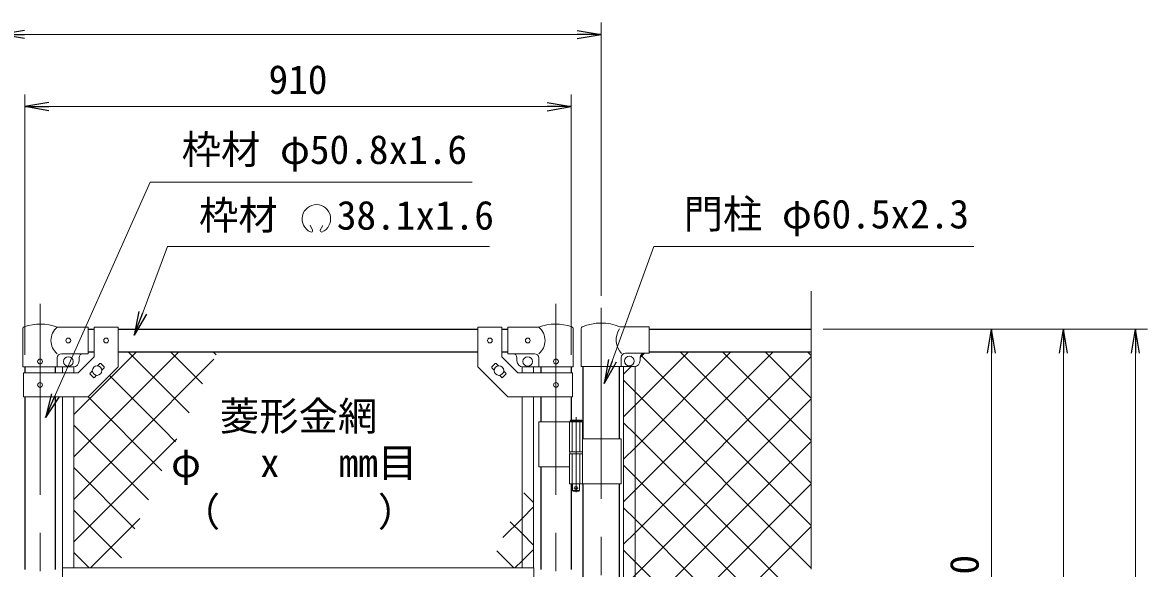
# Model space of a CAD drawing. Units: millimetres, scale not verified. Extents: x -4200 to 4200, y -2970 to 2970.
# Drawn here: x -2565 to -692, y -37 to 871 of the extents above; entities that cross this region are included whole.
import ezdxf
from ezdxf.enums import TextEntityAlignment as Align

# ---------------------------------------------------------------- set-up
doc = ezdxf.new("R2010")
doc.units = ezdxf.units.MM
doc.header["$LTSCALE"] = 10
doc.linetypes.add('DASHED', pattern=[7.5, 6, -1.5])
doc.linetypes.add('USER1', pattern=[50.8, 31.75, -6.35, 6.35, -6.35])
for name, color, linetype, lineweight in [('0-1_D-BMK', 2, 'USER1', 13), ('0-2_D-STR1', 1, 'Continuous', 25), ('0-3_D-STR3', 3, 'Continuous', 13), ('0-7_D-STR-DIM', 7, 'Continuous', 13), ('0-A_D-STR2', 7, 'Continuous', 13), ('0-B_D-STR-TXT', 7, 'Continuous', 13)]:
    doc.layers.add(name, color=color, linetype=linetype, lineweight=lineweight)
doc.layers.add('0-8_0', color=7, linetype='Continuous')
doc.styles.add('ＭＳ ゴシック', font='')
doc.styles.get('ＭＳ ゴシック').set_extended_font_data('MS Gothic')

# ---------------------------------------------------------------- blocks, each defined once
blk = doc.blocks.new('_Open')
at = {"layer": '0-8_0'}
blk.add_line((-10, 1.667), (0, 0), dxfattribs=at)
blk.add_lwpolyline([(-10, -1.667), (0, 0), (-10, 0)], dxfattribs=at)

msp = doc.modelspace()

# ---------------------------------------------------------------- linework, layer by layer
at = {"layer": '0-1_D-BMK'}
for p, q in [((-2535.9, 403.1), (-2535.9, -535.29)), ((-1676.7, 403.1), (-1676.7, -535.29)), ((-1601.55, 396.61), (-1601.55, -749.21)), ((-1643.28, 214.79), (-1643.28, 89.9)), ((-1646.9, 96.87), (-1639.65, 96.87))]:
    msp.add_line(p, q, dxfattribs=at)
at = {"layer": '0-2_D-STR1'}
for p, q in [((-2455.9, 361.37), (-2445.9, 361.37)), ((-2405.9, 361.37), (-1806.7, 361.37)), ((-1766.7, 361.37), (-1756.7, 361.37)), ((-1521.55, 361.37), (-1251.55, 361.37)), ((-2455.9, 323.37), (-2445.9, 323.37)), ((-2405.9, 323.37), (-1806.7, 323.37)), ((-1766.7, 323.37), (-1756.7, 323.37)), ((-1521.55, 323.37), (-1251.55, 323.37)), ((-2561.3, 298.37), (-2561.3, 288.32)), ((-2510.5, 298.37), (-2510.5, 288.32)), ((-1702.1, 298.37), (-1702.1, 288.32)), ((-1651.3, 298.37), (-1651.3, 288.32)), ((-1631.8, 299.07), (-1631.8, 178.87)), ((-1571.3, 299.07), (-1571.3, 178.87)), ((-2561.3, 248.32), (-2561.3, -38.63)), ((-2510.5, 248.32), (-2510.5, -38.63)), ((-1702.1, 248.32), (-1702.1, 206.87)), ((-1651.3, 248.32), (-1651.3, 209.87)), ((-1702.1, 131.87), (-1702.1, -38.63)), ((-1651.3, 103.87), (-1651.3, -38.63)), ((-1631.8, 103.87), (-1631.8, -53.13)), ((-1571.3, 103.87), (-1571.3, -53.13))]:
    msp.add_line(p, q, dxfattribs=at)
at = {"layer": '0-3_D-STR3'}
for p, q in [((-2564.45, 298.37), (-2564.45, 362.06)), ((-2455.9, 364.37), (-2507.35, 364.37)), ((-2455.9, 364.37), (-2455.9, 320.37)), ((-2445.9, 364.57), (-2445.9, 314.89)), ((-2445.9, 364.57), (-2405.9, 364.57)), ((-2405.9, 364.57), (-2405.9, 298.32)), ((-1806.7, 364.57), (-1806.7, 298.32)), ((-1766.7, 364.57), (-1806.7, 364.57)), ((-1766.7, 364.57), (-1766.7, 314.89)), ((-1756.7, 364.37), (-1705.25, 364.37)), ((-1756.7, 364.37), (-1756.7, 320.37)), ((-1648.15, 298.37), (-1648.15, 362.06)), ((-1634.95, 361.92), (-1634.95, 299.07)), ((-1570.41, 365.07), (-1521.55, 365.07)), ((-1521.55, 321.07), (-1521.55, 365.07)), ((-2455.9, 320.37), (-2500.35, 320.37)), ((-1756.7, 320.37), (-1712.25, 320.37)), ((-1561.15, 321.07), (-1521.55, 321.07)), ((-2507.35, 298.37), (-2507.35, 313.37)), ((-2472.46, 288.32), (-2445.9, 314.89)), ((-2470.9, 313.37), (-2470.9, 308.37)), ((-2440.02, 300.27), (-2436.3, 303.98)), ((-2434.89, 303.98), (-2429.23, 298.33)), ((-1777.71, 303.98), (-1783.36, 298.33)), ((-1772.58, 300.27), (-1776.29, 303.98)), ((-1740.13, 288.32), (-1766.7, 314.89)), ((-1741.7, 313.37), (-1741.7, 308.37)), ((-1705.25, 298.37), (-1705.25, 313.37)), ((-1568.15, 314.07), (-1568.15, 299.07)), ((-1536.55, 309.07), (-1536.55, 314.07)), ((-2564.45, 298.37), (-2507.35, 298.37)), ((-2563.6, 288.32), (-2472.46, 288.32)), ((-2563.6, 288.32), (-2563.6, 248.32)), ((-2507.35, 298.37), (-2480.9, 298.37)), ((-2498.4, 298.37), (-2498.4, 288.32)), ((-2479.4, 298.37), (-2479.4, 288.32)), ((-2452.56, 287.72), (-2448.85, 291.44)), ((-2452.56, 286.31), (-2446.91, 280.65)), ((-2445.49, 280.65), (-2441.78, 284.37)), ((-2432.94, 293.2), (-2429.23, 296.91)), ((-1779.65, 293.2), (-1783.36, 296.91)), ((-1767.1, 280.65), (-1770.82, 284.37)), ((-1760.03, 286.31), (-1765.69, 280.65)), ((-1760.03, 287.72), (-1763.74, 291.44)), ((-1649, 288.32), (-1740.13, 288.32)), ((-1733.2, 298.37), (-1733.2, 288.32)), ((-1705.25, 298.37), (-1731.7, 298.37)), ((-1714.2, 298.37), (-1714.2, 288.32)), ((-1648.15, 298.37), (-1705.25, 298.37)), ((-1649, 288.32), (-1649, 248.32)), ((-1634.95, 299.07), (-1546.55, 299.07)), ((-1564.05, 299.07), (-1564.05, -53.13)), ((-1545.05, 299.07), (-1545.05, -53.13)), ((-2498.4, 248.32), (-2498.4, -36.13)), ((-2479.4, 248.32), (-2479.4, -36.13)), ((-1733.2, 248.32), (-1733.2, -36.13)), ((-1714.2, 248.32), (-1714.2, -36.13)), ((-1705.25, 206.87), (-1705.25, 131.87)), ((-1705.25, 206.87), (-1632.48, 206.87)), ((-1654.08, 206.87), (-1654.08, 156.87)), ((-1633.28, 208.87), (-1653.28, 208.87)), ((-1652.28, 209.87), (-1634.28, 209.87)), ((-1633.28, 208.87), (-1634.28, 209.87)), ((-1633.28, 208.87), (-1633.28, 206.87)), ((-1632.48, 206.87), (-1632.48, 156.87)), ((-1632.48, 178.87), (-1568.25, 178.87)), ((-1568.25, 178.87), (-1568.25, 103.87)), ((-1654.08, 156.87), (-1632.48, 156.87)), ((-1654.08, 153.87), (-1632.48, 153.87)), ((-1654.08, 153.87), (-1654.08, 103.87)), ((-1653.78, 156.87), (-1653.78, 153.87)), ((-1653.78, 153.87), (-1632.78, 153.87)), ((-1632.78, 156.87), (-1632.78, 153.87)), ((-1632.48, 153.87), (-1632.48, 103.87)), ((-1705.25, 131.87), (-1654.3, 131.87)), ((-1654.08, 103.87), (-1568.25, 103.87)), ((-1649.28, 103.87), (-1649.28, 92.87)), ((-1648.28, 91.87), (-1649.28, 92.87)), ((-1648.28, 91.87), (-1638.28, 91.87)), ((-1638.28, 91.87), (-1637.28, 92.87)), ((-2498.8, -36.13), (-1713.8, -36.13)), ((-2498.8, -57.13), (-2498.8, -36.13)), ((-1713.8, -91.13), (-1713.8, -36.13))]:
    msp.add_line(p, q, dxfattribs=at)
at = {"layer": '0-3_D-STR3', "linetype": 'DASHED'}
for p, q in [((-1649.58, 206.87), (-1649.58, 156.87)), ((-1636.98, 206.87), (-1636.98, 156.87)), ((-1649.58, 153.87), (-1649.58, 103.87)), ((-1636.98, 153.87), (-1636.98, 103.87))]:
    msp.add_line(p, q, dxfattribs=at)
at = {"layer": '0-3_D-STR3'}
for points in [[(-2563.6, 248.32), (-2455.9, 248.32), (-2405.9, 298.32)], [(-1649, 248.32), (-1756.7, 248.32), (-1806.7, 298.32)], [(-1652.28, 209.87), (-1653.28, 208.87), (-1653.28, 206.87)], [(-1637.28, 103.87), (-1637.28, 92.87), (-1649.28, 92.87)]]:
    msp.add_lwpolyline(points, dxfattribs=at)
for centre, radius in [((-2488.9, 342.37), 4), ((-2425.9, 342.32), 4), ((-1786.7, 342.32), 4), ((-1723.7, 342.37), 4), ((-2535.9, 307.37), 4), ((-2488.9, 307.37), 8), ((-2440.9, 292.32), 8), ((-1771.7, 292.32), 8), ((-1723.7, 307.37), 8), ((-1676.7, 307.37), 4), ((-1554.55, 308.07), 8), ((-2535.9, 268.32), 4), ((-1676.7, 268.32), 4), ((-1643.28, 96.87), 2.5)]:
    msp.add_circle(centre, radius, dxfattribs=at)
for centre, radius, start, end in [((-2561.15, 362.06), 3.3, 109.22051, 180), ((-2535.9, 289.64), 80, 69.0916, 109.22051), ((-2489.15, 342.37), 28.55, 129.59418, 230.40582), ((-1676.7, 289.64), 80, 70.77949, 110.9084), ((-1723.44, 342.37), 28.55, 309.59418, 50.40582), ((-1651.45, 362.06), 3.3, 0, 70.77949), ((-1631.65, 361.92), 3.3, 113.10629, 180), ((-1601.55, 291.37), 80, 67.09875, 113.10629), ((-1543.02, 343.12), 33.4, 146.35914, 222.2959), ((-2500.35, 313.37), 7, 90, 180), ((-2463.9, 313.37), 7, 90, 180), ((-1748.7, 313.37), 7, 0, 90), ((-1712.25, 313.37), 7, 0, 90), ((-1561.15, 314.07), 7, 90, 180), ((-1529.55, 314.07), 7, 90, 180), ((-2480.9, 308.37), 10, 270, 0), ((-2435.59, 303.28), 1, 45, 135), ((-1777, 303.28), 1, 45, 135), ((-1731.7, 308.37), 10, 180, 270), ((-1546.55, 309.07), 10, 270, 0), ((-2451.86, 287.01), 1, 135, 225), ((-2429.94, 297.62), 1, 315, 45), ((-1782.66, 297.62), 1, 135, 225), ((-1760.74, 287.01), 1, 315, 45), ((-2446.2, 281.36), 1, 225, 315), ((-1766.39, 281.36), 1, 225, 315)]:
    msp.add_arc(centre, radius, start, end, dxfattribs=at)
at = {"layer": '0-7_D-STR-DIM'}
for p, q in [((-1601.55, 416.61), (-1601.55, 871.37)), ((-2561.55, 851.37), (-1641.55, 851.37)), ((-2561.3, 318.37), (-2561.3, 751.37)), ((-1651.3, 318.37), (-1651.3, 751.37)), ((-2521.3, 731.37), (-1691.3, 731.37)), ((-1251.55, -37.98), (-1251.55, 424.37)), ((-1231.55, 361.37), (-931.55, 361.37)), ((-1231.55, 361.37), (-811.55, 361.37)), ((-1231.55, 361.37), (-691.55, 361.37)), ((-951.55, -448.63), (-951.55, 321.37)), ((-831.55, -498.63), (-831.55, 321.37)), ((-711.55, -698.63), (-711.55, 321.37))]:
    msp.add_line(p, q, dxfattribs=at)
at = {"layer": '0-A_D-STR2'}
for p, q in [((-2479.4, 219.44), (-2375.47, 323.37)), ((-2479.4, 148.73), (-2304.76, 323.37)), ((-2265.37, 270.3), (-2318.43, 323.37)), ((-2242.88, 318.52), (-2247.72, 323.37)), ((-1545.05, 234.55), (-1456.23, 323.37)), ((-1545.05, 163.84), (-1385.52, 323.37)), ((-1545.05, 93.13), (-1314.81, 323.37)), ((-1536.55, 313.76), (-1529.24, 321.07)), ((-1251.55, 105.01), (-1469.9, 323.37)), ((-1251.55, 175.72), (-1399.19, 323.37)), ((-1251.55, 246.43), (-1328.48, 323.37)), ((-1251.55, 317.14), (-1257.77, 323.37)), ((-1251.55, 34.3), (-1535.28, 318.03)), ((-1564.05, 286.26), (-1551.24, 299.07)), ((-2332.83, 125.63), (-2455.71, 248.51)), ((-1564.05, 215.55), (-1545.05, 234.55)), ((-2355.31, 77.41), (-2479.4, 201.49)), ((-1489.68, -63.63), (-1251.55, 174.5)), ((-1564.05, 144.84), (-1545.05, 163.84)), ((-1545.05, 115.67), (-1564.05, 134.67)), ((-2377.8, 29.18), (-2479.4, 130.78)), ((-1365.75, -63.63), (-1545.05, 115.67)), ((-1418.97, -63.63), (-1251.55, 103.79)), ((-1714.2, 72.68), (-1730.39, 88.88)), ((-1564.05, 74.13), (-1545.05, 93.13)), ((-2400.29, -19.04), (-2479.4, 60.07)), ((-1545.05, 44.96), (-1564.05, 63.96)), ((-2452.13, -36.13), (-2369.92, 46.07)), ((-1436.46, -63.63), (-1545.05, 44.96)), ((-1348.26, -63.63), (-1251.55, 33.08)), ((-2453.91, -36.13), (-2479.4, -10.64)), ((-1746.8, -36.13), (-1775.37, -7.57)), ((-1545.05, -25.76), (-1564.05, -6.76)), ((-1507.17, -63.63), (-1545.05, -25.76))]:
    msp.add_line(p, q, dxfattribs=at)
for points in [[(-2287.85, 222.08), (-2321.45, 255.68), (-2389.14, 323.37)], [(-2479.4, 78.02), (-2331.55, 225.87), (-2301.74, 255.68), (-2246.36, 311.06)], [(-1564.05, 3.42), (-1545.05, 22.42), (-1251.55, 315.92)], [(-2310.34, 173.85), (-2331.55, 195.06), (-2420.35, 283.86)], [(-1251.55, -36.41), (-1545.05, 257.09), (-1564.05, 276.09)], [(-1549.89, -53.13), (-1545.05, -48.29), (-1251.55, 245.21)], [(-1283.43, -75.24), (-1295.04, -63.63), (-1545.05, 186.38), (-1564.05, 205.38)], [(-2479.4, 7.31), (-2331.55, 155.16), (-2308.14, 178.56)], [(-1765.06, 14.54), (-1733.2, 46.4), (-1714.2, 65.4)], [(-1714.2, 1.97), (-1733.2, 20.97), (-1752.88, 40.66)], [(-1745.02, -36.13), (-1733.2, -24.31), (-1714.2, -5.31)]]:
    msp.add_lwpolyline(points, dxfattribs=at)
at = {"layer": '0-B_D-STR-TXT'}
for p, q in [((-2082.01, 525.75), (-2085.84, 533.96)), ((-2069.42, 525.74), (-2064.9, 533.58))]:
    msp.add_line(p, q, dxfattribs=at)
for points in [[(-1816.38, 605.49), (-2352.58, 605.49), (-2526.26, 216.15)], [(-1787.47, 498.46), (-2323.67, 498.46), (-2378.23, 352.8)], [(-980.65, 498.46), (-1513.81, 498.46), (-1595.74, 272.73)]]:
    msp.add_lwpolyline(points, dxfattribs=at)
for centre, radius, start, end in [((-2075.72, 544.63), 23.75, 292.92895, 245.65759), ((-2084.47, 525.29), 2.5, 245.55066, 10.6575), ((-2066.97, 525.28), 2.5, 169.34241, 276.63708)]:
    msp.add_arc(centre, radius, start, end, dxfattribs=at)

# ---------------------------------------------------------------- block references
at = {"layer": '0-7_D-STR-DIM', "xscale": 4, "yscale": 4}
for p, rotation in [((-2601.55, 851.37), 180), ((-2561.3, 731.37), 180), ((-951.55, 361.37), 90), ((-831.55, 361.37), 90), ((-711.55, 361.37), 90)]:
    msp.add_blockref('_Open', p, dxfattribs=dict(at, rotation=rotation))
for p in [(-1601.55, 851.37), (-1651.3, 731.37)]:
    msp.add_blockref('_Open', p, dxfattribs=at)
at = {"layer": '0-B_D-STR-TXT', "xscale": 4, "yscale": 4}
for p, rotation in [((-2378.93, 350.93), 249.46512), ((-1596.42, 270.85), 250.05227), ((-2527.07, 214.32), 245.95896)]:
    msp.add_blockref('_Open', p, dxfattribs=dict(at, rotation=rotation))

# ---------------------------------------------------------------- texts
at = {"layer": '0-7_D-STR-DIM', "style": 'ＭＳ ゴシック'}
msp.add_text('910', height=48.09, dxfattribs=at).set_placement((-2155.42, 738.12), align=Align.BOTTOM_LEFT)
msp.add_text('850', height=48.09, rotation=90, dxfattribs=at).set_placement((-958.29, -112.51), align=Align.BOTTOM_LEFT)
at = {"layer": '0-B_D-STR-TXT', "style": 'ＭＳ ゴシック'}
for s, p in [('枠材 φ50.8x1.6', (-2300.13, 621.63)), ('枠材 \u300038.1x1.6', (-2271.22, 512.32)), ('門柱 φ60.5x2.3', (-1464.15, 514.35)), ('菱形金網', (-2236.5, 178.07)), ('φ\u3000 x\u3000 mm目', (-2317.71, 100.49)), ('（\u3000\u3000\u3000\u3000）', (-2301.47, 18.84))]:
    msp.add_text(s, height=48.09, dxfattribs=at).set_placement(p, align=Align.BOTTOM_LEFT)

doc.saveas('drawing.dxf')
